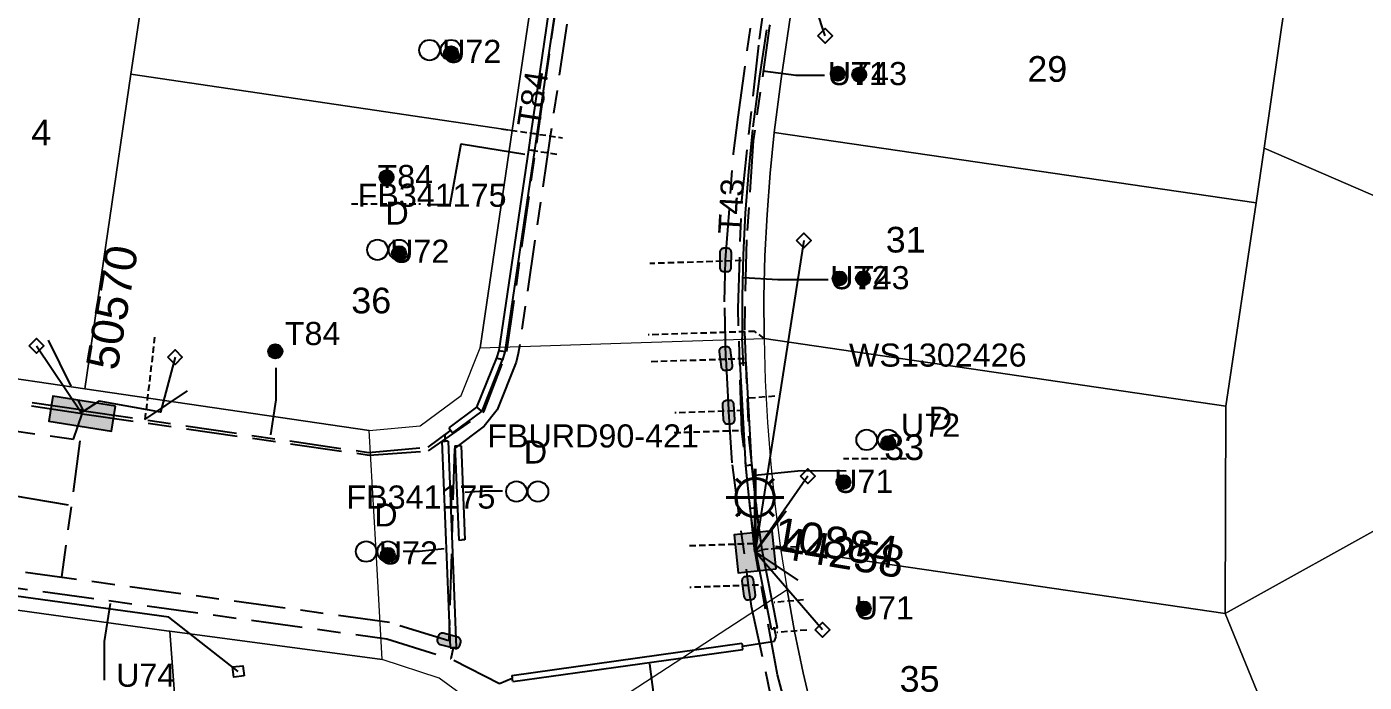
# Model space of a CAD drawing. Header units: metres. Extents: x 302094 to 304730, y 6265242 to 6268907.
# Drawn here: x 303640.8 to 303745, y 6267480.7 to 6267531.7 of the extents above; entities that cross this region are included whole.
import ezdxf
from ezdxf.enums import TextEntityAlignment as Align

# ---------------------------------------------------------------- set-up
doc = ezdxf.new("R2010")
doc.units = ezdxf.units.M
doc.linetypes.add('Cable Exist UG', pattern=[8.2, 4, -1.2, 1.8, -1.2])
doc.linetypes.add('DASHED', pattern=[0.75, 0.5, -0.25])
doc.layers.get('0').update_dxf_attribs({"color": 6})
for name, color, linetype in [('_User Miscellaneous12', 7, 'Continuous'), ('Duct_SP_EXT', 7, 'Continuous'), ('Equip_HV_EXT', 7, 'Continuous'), ('Equip_SP_SL_EXT', 7, 'Continuous'), ('Mains_HV_EXT', 1, 'Continuous'), ('Mains_LV_EXT', 5, 'Continuous'), ('Mains_LV_SL_EXT', 4, 'Continuous'), ('Mains_SL_EXT', 3, 'Continuous'), ('Services_SP_EXT', 7, 'Continuous'), ('SupportsUG_SP_LV_EXT', 7, 'Continuous'), ('SupportsUG_SP_LV_SL_EXT', 7, 'Continuous'), ('Trench_SP_EXT', 7, 'Continuous')]:
    doc.layers.add(name, color=color, linetype=linetype)
doc.layers.add('Cadastre Land Parcels_SP_EXT', color=7, linetype='Continuous', lineweight=5)
doc.layers.add('Cadastre Roads_SP_EXT', color=9, linetype='Continuous', lineweight=5)
doc.layers.add('UNKNOWN_FEATURES', color=1, linetype='DASHED', plot=False)
doc.styles.add('COLUMN_LABEL', font='arial.ttf')
doc.styles.add('iecARIAL', font='arial.ttf', dxfattribs={"height": 2})
doc.styles.add('POLE_LABEL', font='arial.ttf')
doc.styles.get("Standard").update_dxf_attribs({"font": 'arial.ttf'})

# ---------------------------------------------------------------- blocks, each defined once
blk = doc.blocks.new('COLUMN_EXT')
blk.add_hatch(color=256).paths.add_polyline_path([(-1.49, 1.48), (-1.49, -1.49), (1.48, -1.49), (1.48, 1.48)])
blk.add_lwpolyline([(-1.49, -1.49), (1.48, -1.49), (1.48, 1.48), (-1.49, 1.48)], close=True)
for tag, height, style, flags, p in [('ASSET_NUM', 2.5, 'COLUMN_LABEL', 8, (2, 2)), ('STRUCTURE_PLANT_NUMBER', 0.2, 'POLE_LABEL', 9, (1.81, 0.03)), ('STREET_CODE', 0.2, 'COLUMN_LABEL', 9, (1.81, -0.2))]:
    blk.add_attdef(tag, text='', height=height, dxfattribs=dict(style=style, flags=flags)).set_placement(p, align=Align.MIDDLE_LEFT)
at = {"flags": 9}
for tag, p in [('COLUMN_TYPE', (1.81, -0.4)), ('OWNED_BY', (1.81, -0.6)), ('STATE', (1.81, -0.8)), ('USAGE', (1.81, -1)), ('STREETNAME', (1.81, -1.6)), ('SUBURB', (1.81, -1.8)), ('LEGEND', (1.81, -1.2)), ('LOCATION', (1.81, -1.4)), ('NOTES', (1.81, -2))]:
    blk.add_attdef(tag, text='', height=0.2, dxfattribs=at).set_placement(p, align=Align.MIDDLE_LEFT)
at = {"flags": 1}
blk.add_attdef('Z', (1.81, -2.35), '', height=0.2, dxfattribs=at)
blk = doc.blocks.new('PILLAR_EXT')
blk.add_hatch(color=256).paths.add_polyline_path([(-2.475, 0.99), (-2.475, -0.99), (2.475, -0.99), (2.475, 0.99)])
blk.add_lwpolyline([(-2.475, -0.99), (2.475, -0.99), (2.475, 0.99), (-2.475, 0.99)], close=True)
at = {"style": 'iecARIAL', "flags": 8}
blk.add_attdef('ASSET_NUM', (1.5, 3.5), '', height=2.5, dxfattribs=at)
for tag, p, flags in [('OWNED_BY', (0, -0.2), 9), ('STATE', (0, -0.4), 9), ('SUPPORT_TYPE', (0, -0.6), 9), ('USAGE', (0, -0.8), 9), ('LEGEND', (0, -1), 9), ('LOCATION', (0, -1.2), 9), ('STREETNAME', (0, -1.8), 9), ('SUBURB', (0, -2), 1), ('NOTES', (0, -1.4), 9), ('PARENT', (0, -1.6), 9)]:
    blk.add_attdef(tag, p, '', height=0.2, dxfattribs=dict(flags=flags))
blk = doc.blocks.new('DUCT_EXT')
blk.add_circle((0, 0.8), 0.8)
at = {"flags": 1}
blk.add_attdef('Z', (0, 0), '', height=0.2, dxfattribs=at)
at = {"flags": 9}
for tag, p in [('DUCT_CODE', (0, 0)), ('XSECT_TYPE', (0, -0.2)), ('STATE', (0, -0.6)), ('FB_REFERENCE', (0, -0.4)), ('NOTES', (0, -0.8))]:
    blk.add_attdef(tag, text='', height=0.2, dxfattribs=at).set_placement(p, align=Align.MIDDLE_LEFT)
blk = doc.blocks.new('SL_LANTERN_EXT')
at = {"lineweight": 40}
for p, q in [((0, 1.97), (0, 6.47)), ((-1.46, 5.68), (-1.06, 5.28)), ((1.46, 5.68), (1.06, 5.28)), ((-2.25, 4.22), (2.25, 4.22)), ((-1.46, 2.76), (-1.06, 3.16)), ((1.46, 2.76), (1.06, 3.16)), ((0, 0), (0, 2.72))]:
    blk.add_line(p, q, dxfattribs=at)
blk.add_circle((0, 4.22), 1.5, dxfattribs=at)
at = {"style": 'iecARIAL', "flags": 8}
blk.add_attdef('ASSET_NUM', (1.5, 1.5), '', height=2.5, dxfattribs=at)
for tag, p, height, flags in [('CONSTRUCTED_VOLTAGE', (0.98, -0.65), 0.2, 9), ('CONTROL_TYPE', (0.98, -0.85), 0.2, 9), ('LANTERN_PURPOSE', (0.98, -1.05), 0.2, 9), ('LNUMBER', (2.18, -3.25), 2.5, 8), ('OPERATING_VOLTAGE', (0.98, -1.65), 0.2, 9), ('ORIENTATION', (0.98, -1.85), 0.2, 9), ('OWNED_BY', (0.98, -2.05), 0.2, 9), ('STATE', (0.98, -2.25), 0.2, 9), ('LANTERN_TYPE', (0.98, -1.25), 0.2, 9), ('NO_PHASES', (0.98, -1.45), 0.2, 9), ('USAGE', (0.98, -2.45), 0.2, 9), ('CEXIST', (0.98, -2.65), 0.2, 9), ('CNEW', (0.98, -2.85), 0.2, 9), ('CNUMBER', (0.98, -3.05), 0.2, 9), ('CREMOVE', (0.98, -3.25), 0.2, 9), ('CREPLACE', (0.98, -3.45), 0.2, 9), ('LKINGHEIGHT', (0.98, -3.65), 0.2, 9), ('LBRACKET', (0.98, -3.85), 0.2, 9), ('LBRACKETVOCAB', (0.98, -4.05), 0.2, 9), ('LCATEGORY', (0.98, -4.25), 0.2, 9), ('LCHARGE1', (0.98, -4.45), 0.2, 9), ('LCHARGE1PERCENT', (0.98, -4.65), 0.2, 9), ('LCHARGE2', (0.98, -4.85), 0.2, 9), ('LCHARGE2PERCENT', (0.98, -5.05), 0.2, 9), ('LCHARGE3', (0.98, -5.25), 0.2, 9), ('LCHARGE3PERCENT', (0.98, -5.45), 0.2, 9), ('LEXIST', (0.98, -5.65), 0.2, 9), ('LLAMP', (0.98, -5.85), 0.2, 9), ('LLAMPVOCAB', (0.98, -6.05), 0.2, 9), ('LMAST', (0.98, -6.25), 0.2, 9), ('LMASTVOCAB', (0.98, -6.45), 0.2, 9), ('LNEW', (0.98, -6.65), 0.2, 9), ('LANTNUMBER', (0.98, -6.85), 0.2, 9), ('LOUTREACH', (0.98, -7.25), 0.2, 9), ('LOUTREACHVOCAB', (0.98, -7.45), 0.2, 9), ('LRATECODE', (0.98, -7.65), 0.2, 9), ('LREMOVE', (0.98, -7.85), 0.2, 9), ('LREPLACE', (0.98, -8.05), 0.2, 9), ('LTYPE', (0.98, -8.25), 0.2, 9), ('LTYPEVOCAB', (0.98, -8.45), 0.2, 9), ('STREETNAME', (0.98, -9.25), 0.2, 9), ('SUBURB', (0.98, -9.45), 0.2, 1), ('LEGEND', (0.98, -8.65), 0.2, 9), ('LOCATION', (0.98, -8.85), 0.2, 9), ('NOTES', (0.98, -9.05), 0.2, 9)]:
    blk.add_attdef(tag, p, '', height=height, dxfattribs=dict(flags=flags))
blk = doc.blocks.new('CCP_EXT')
at = {"flags": 9}
for tag, p in [('STATE', (0, -1.8)), ('USAGE', (0, -1.2)), ('LEGEND', (0, -1.4)), ('LIFE_SUPPORT', (0, -1.6)), ('NOTES', (0, -2))]:
    blk.add_attdef(tag, text='', height=0.2, dxfattribs=at).set_placement(p, align=Align.MIDDLE_LEFT)
blk.add_wipeout([(0, 0.57), (0.57, 0), (0, -0.57), (-0.57, 0)])
blk.add_lwpolyline([(-0.57, 0), (0, 0.57), (0.57, 0), (0, -0.57), (-0.57, 0)])
at = {"flags": 1}
blk.add_attdef('Z', (0, 0), '', height=0.2, dxfattribs=at)
at = {"flags": 9}
for tag, p in [('CCP_TYPE', (0, 0)), ('CONSTRUCTED_VOLTAGE', (0, -0.2)), ('OPERATING_VOLTAGE', (0, -0.6)), ('ORIENTATION', (0, -0.8)), ('OWNED_BY', (0, -1)), ('NO_PHASES', (0, -0.4))]:
    blk.add_attdef(tag, text='', height=0.2, dxfattribs=at).set_placement(p, align=Align.MIDDLE_LEFT)
blk = doc.blocks.new('HV_STJ_EXT')
h = blk.add_hatch(color=256)
edge = h.paths.add_edge_path()
edge.add_ellipse((-0.59, 0.13), major_axis=(0.226, 0.226), ratio=1, start_angle=45, end_angle=135)
edge.add_line((-0.91, 0.13), (-0.91, -0.13))
edge.add_ellipse((-0.59, -0.13), major_axis=(0.226, 0.226), ratio=1, start_angle=135, end_angle=225)
edge.add_line((-0.59, -0.45), (0.59, -0.45))
edge.add_ellipse((0.59, -0.13), major_axis=(-0.226, 0.226), ratio=1, start_angle=135, end_angle=225)
edge.add_line((0.91, -0.13), (0.91, 0.13))
edge.add_ellipse((0.59, 0.13), major_axis=(-0.226, 0.226), ratio=1, start_angle=225, end_angle=315)
edge.add_line((0.59, 0.45), (-0.59, 0.45))
blk.add_lwpolyline([(-0.91, 0.13), (-0.91, -0.13, 0.414214), (-0.59, -0.45), (0.59, -0.45, 0.414214), (0.91, -0.13), (0.91, 0.13, 0.414214), (0.59, 0.45), (-0.59, 0.45, 0.414214)], format="xyb", close=True)
for tag, flags, p in [('ORIENTATION', 9, (1.5, 0)), ('Z', 1, (1.5, -0.8)), ('USAGE', 9, (1.5, -0.2)), ('LEGEND', 9, (1.5, -0.4)), ('NOTES', 9, (1.5, -0.6))]:
    blk.add_attdef(tag, text='', height=0.2, dxfattribs=dict(flags=flags)).set_placement(p, align=Align.MIDDLE_LEFT)
blk = doc.blocks.new('CABLE_LARGE_EXT')
h = blk.add_hatch(color=256)
edge = h.paths.add_edge_path()
edge.add_arc((0, 0.55), 0.55, 0, 360)
blk.add_circle((0, 0.55), 0.55)
at = {"flags": 1}
blk.add_attdef('Z', (0, 0), '', height=0.2, dxfattribs=at)
at = {"flags": 9}
for tag, p in [('COND_CODE', (0, 0)), ('STATE', (0, -0.4)), ('XSECT_SIZE', (0, -0.6)), ('FB_REFERENCE', (0, -0.2)), ('NOTES', (0, -0.8))]:
    blk.add_attdef(tag, text='', height=0.2, dxfattribs=at).set_placement(p, align=Align.MIDDLE_LEFT)

msp = doc.modelspace()

# ---------------------------------------------------------------- linework, layer by layer
at = {"layer": '_User Miscellaneous12'}
for p, q in [((303682.51, 6267540.28), (303680.04, 6267523.46)), ((303682.99, 6267540.21), (303680.52, 6267523.39)), ((303680.04, 6267523.46), (303679.85, 6267522.17)), ((303680.04, 6267523.46), (303680.28, 6267523.42)), ((303680.52, 6267523.39), (303680.28, 6267523.42)), ((303680.52, 6267523.39), (303680.33, 6267522.1)), ((303679.85, 6267522.17), (303677.55, 6267506.53)), ((303680.33, 6267522.1), (303678.02, 6267506.43)), ((303679.85, 6267522.17), (303680.09, 6267522.13)), ((303679.85, 6267522.17), (303680.09, 6267522.13)), ((303680.33, 6267522.1), (303680.09, 6267522.13)), ((303680.33, 6267522.1), (303680.09, 6267522.13)), ((303677.55, 6267506.53), (303677.37, 6267505.95)), ((303677.55, 6267506.53), (303677.79, 6267506.48)), ((303678.02, 6267506.43), (303677.79, 6267506.48)), ((303678.02, 6267506.43), (303677.83, 6267505.81)), ((303677.37, 6267505.96), (303675.82, 6267502.1)), ((303677.82, 6267505.8), (303676.22, 6267501.8)), ((303677.37, 6267505.95), (303677.37, 6267505.96)), ((303677.37, 6267505.96), (303677.6, 6267505.88)), ((303677.37, 6267505.95), (303677.6, 6267505.88)), ((303677.83, 6267505.81), (303677.6, 6267505.88)), ((303677.82, 6267505.8), (303677.6, 6267505.88)), ((303677.83, 6267505.81), (303677.82, 6267505.8)), ((303696.34, 6267505.54), (303696.58, 6267505.55)), ((303696.79, 6267497.56), (303696.34, 6267505.54)), ((303696.82, 6267505.57), (303696.58, 6267505.55)), ((303697.27, 6267497.6), (303696.82, 6267505.57)), ((303675.82, 6267502.1), (303673.66, 6267500.49)), ((303676.22, 6267501.8), (303673.94, 6267500.11)), ((303675.82, 6267502.1), (303676.02, 6267501.95)), ((303676.22, 6267501.8), (303676.02, 6267501.95)), ((303673.66, 6267500.49), (303673.8, 6267500.3)), ((303673.94, 6267500.11), (303673.8, 6267500.3)), ((303673.12, 6267499.45), (303673.36, 6267499.46)), ((303673.12, 6267499.45), (303673.76, 6267483.36)), ((303673.6, 6267499.47), (303673.36, 6267499.46)), ((303673.6, 6267499.47), (303674.24, 6267483.38)), ((303674.13, 6267499.09), (303674.37, 6267499.1)), ((303674.13, 6267499.09), (303674.43, 6267491.76)), ((303674.61, 6267499.11), (303674.37, 6267499.1)), ((303674.61, 6267499.11), (303674.91, 6267491.78)), ((303696.79, 6267497.56), (303697.03, 6267497.58)), ((303697.14, 6267494.24), (303696.79, 6267497.56)), ((303697.27, 6267497.6), (303697.03, 6267497.58)), ((303697.62, 6267494.3), (303697.27, 6267497.6)), ((303697.14, 6267494.24), (303697.38, 6267494.27)), ((303697.58, 6267490.89), (303697.14, 6267494.24)), ((303697.62, 6267494.3), (303697.38, 6267494.27)), ((303698.05, 6267490.97), (303697.62, 6267494.3)), ((303674.43, 6267491.76), (303674.67, 6267491.77)), ((303674.91, 6267491.78), (303674.67, 6267491.77)), ((303697.58, 6267490.89), (303697.82, 6267490.93)), ((303698.78, 6267484.81), (303697.58, 6267490.89)), ((303698.05, 6267490.97), (303697.82, 6267490.93)), ((303699.25, 6267484.91), (303698.05, 6267490.97)), ((303698.78, 6267484.81), (303699.01, 6267484.86)), ((303699.25, 6267484.91), (303699.01, 6267484.86)), ((303678.56, 6267481.21), (303696.48, 6267483.72)), ((303696.48, 6267483.72), (303696.52, 6267483.48)), ((303696.55, 6267483.24), (303696.52, 6267483.48)), ((303673.76, 6267483.36), (303674, 6267483.37)), ((303674.24, 6267483.38), (303674, 6267483.37)), ((303678.63, 6267480.73), (303696.55, 6267483.24)), ((303678.56, 6267481.21), (303678.59, 6267480.97)), ((303678.63, 6267480.73), (303678.59, 6267480.97))]:
    msp.add_line(p, q, dxfattribs=at)
at = {"layer": 'Cadastre Land Parcels_SP_EXT', "linetype": 'Continuous'}
for points in [[(303681.07, 6267540.49), (303651.38, 6267544.87), (303650.54, 6267539.19), (303650.1, 6267536.22), (303648.9, 6267528.05), (303678.6, 6267523.67), (303681.07, 6267540.49)], [(303648.9, 6267528.05), (303650.1, 6267536.22), (303633.08, 6267538.72), (303628.29, 6267506.04), (303645.31, 6267503.54), (303648.9, 6267528.05)], [(303738.83, 6267533.86), (303701.26, 6267539.36), (303699.54, 6267527.68), (303699, 6267523.52), (303736.53, 6267518.02), (303737.15, 6267522.3), (303738.83, 6267533.86)], [(303678.6, 6267523.67), (303648.9, 6267528.05), (303645.31, 6267503.54), (303667.45, 6267500.29), (303671.42, 6267500.65), (303674.62, 6267503.03), (303676.1, 6267506.73), (303678.6, 6267523.67)], [(303736.53, 6267518.02), (303699, 6267523.52), (303698.68, 6267520.34), (303698.44, 6267517.13), (303698.28, 6267513.91), (303698.2, 6267510.7), (303698.21, 6267507.45), (303734.18, 6267502.19), (303736.53, 6267518.02)], [(303761.81, 6267501.42), (303761.65, 6267502.32), (303761.55, 6267503.32), (303761.53, 6267504.32), (303761.6, 6267505.32), (303761.74, 6267506.31), (303761.96, 6267507.28), (303762.26, 6267508.24), (303762.63, 6267509.17), (303763.08, 6267510.06), (303763.56, 6267510.86), (303737.15, 6267522.3), (303736.53, 6267518.02), (303734.18, 6267502.19), (303734.12, 6267486.03), (303761.81, 6267501.42)], [(303734.18, 6267502.19), (303698.21, 6267507.45), (303698.3, 6267504.2), (303698.47, 6267500.92), (303698.73, 6267497.64), (303699.07, 6267494.38), (303699.5, 6267491.1), (303734.12, 6267486.03), (303734.18, 6267502.19)], [(303767.08, 6267493.66), (303766.65, 6267493.95), (303765.86, 6267494.58), (303765.13, 6267495.26), (303764.46, 6267496), (303763.85, 6267496.79), (303763.3, 6267497.63), (303762.82, 6267498.51), (303762.41, 6267499.42), (303762.08, 6267500.37), (303761.83, 6267501.33), (303761.81, 6267501.42), (303734.12, 6267486.03), (303738.88, 6267474.44), (303743.52, 6267463.1), (303750.41, 6267463.73), (303767.08, 6267493.66)], [(303704.77, 6267468.76), (303738.88, 6267474.44), (303734.12, 6267486.03), (303699.5, 6267491.1), (303700, 6267487.88), (303700.59, 6267484.64), (303701.26, 6267481.42), (303702.01, 6267478.23), (303702.85, 6267475.05), (303703.77, 6267471.89), (303704.77, 6267468.76)], [(303653.6, 6267462.42), (303651.92, 6267484.65), (303651.86, 6267484.66), (303633.68, 6267487.17), (303630.66, 6267460.88), (303653.6, 6267462.42)], [(303653.6, 6267462.42), (303684.06, 6267464.46), (303679.44, 6267474.44), (303676.66, 6267478.25), (303672.91, 6267481.01), (303668.47, 6267482.45), (303651.92, 6267484.65), (303653.6, 6267462.42)]]:
    msp.add_lwpolyline(points, close=True, dxfattribs=at)
msp.add_lwpolyline([(303746.55, 6267537.15), (303739.8, 6267540.27), (303738.83, 6267533.86), (303737.15, 6267522.3), (303763.56, 6267510.86)], dxfattribs=at)
at = {"layer": 'Duct_SP_EXT'}
for p, q in [((303682.51, 6267540.28), (303680.04, 6267523.46)), ((303682.99, 6267540.21), (303680.52, 6267523.39)), ((303680.04, 6267523.46), (303679.85, 6267522.17)), ((303680.04, 6267523.46), (303680.28, 6267523.42)), ((303680.52, 6267523.39), (303680.28, 6267523.42)), ((303680.52, 6267523.39), (303680.33, 6267522.1)), ((303679.85, 6267522.17), (303677.55, 6267506.53)), ((303680.33, 6267522.1), (303678.02, 6267506.43)), ((303679.85, 6267522.17), (303680.09, 6267522.13)), ((303679.85, 6267522.17), (303680.09, 6267522.13)), ((303680.33, 6267522.1), (303680.09, 6267522.13)), ((303680.33, 6267522.1), (303680.09, 6267522.13)), ((303677.55, 6267506.53), (303677.37, 6267505.95)), ((303677.55, 6267506.53), (303677.79, 6267506.48)), ((303678.02, 6267506.43), (303677.79, 6267506.48)), ((303678.02, 6267506.43), (303677.83, 6267505.81)), ((303677.37, 6267505.96), (303675.82, 6267502.1)), ((303677.82, 6267505.8), (303676.22, 6267501.8)), ((303677.37, 6267505.95), (303677.37, 6267505.96)), ((303677.37, 6267505.96), (303677.6, 6267505.88)), ((303677.37, 6267505.95), (303677.6, 6267505.88)), ((303677.83, 6267505.81), (303677.6, 6267505.88)), ((303677.82, 6267505.8), (303677.6, 6267505.88)), ((303677.83, 6267505.81), (303677.82, 6267505.8)), ((303696.34, 6267505.54), (303696.58, 6267505.55)), ((303696.79, 6267497.56), (303696.34, 6267505.54)), ((303696.82, 6267505.57), (303696.58, 6267505.55)), ((303697.27, 6267497.6), (303696.82, 6267505.57)), ((303675.82, 6267502.1), (303673.66, 6267500.49)), ((303676.22, 6267501.8), (303673.94, 6267500.11)), ((303675.82, 6267502.1), (303676.02, 6267501.95)), ((303676.22, 6267501.8), (303676.02, 6267501.95)), ((303673.66, 6267500.49), (303673.8, 6267500.3)), ((303673.94, 6267500.11), (303673.8, 6267500.3)), ((303673.12, 6267499.45), (303673.36, 6267499.46)), ((303673.12, 6267499.45), (303673.76, 6267483.36)), ((303673.6, 6267499.47), (303673.36, 6267499.46)), ((303673.6, 6267499.47), (303674.24, 6267483.38)), ((303674.13, 6267499.09), (303674.37, 6267499.1)), ((303674.13, 6267499.09), (303674.43, 6267491.76)), ((303674.61, 6267499.11), (303674.37, 6267499.1)), ((303674.61, 6267499.11), (303674.91, 6267491.78)), ((303696.79, 6267497.56), (303697.03, 6267497.58)), ((303697.14, 6267494.24), (303696.79, 6267497.56)), ((303697.27, 6267497.6), (303697.03, 6267497.58)), ((303697.62, 6267494.3), (303697.27, 6267497.6)), ((303697.14, 6267494.24), (303697.38, 6267494.27)), ((303697.58, 6267490.89), (303697.14, 6267494.24)), ((303697.62, 6267494.3), (303697.38, 6267494.27)), ((303698.05, 6267490.97), (303697.62, 6267494.3)), ((303674.43, 6267491.76), (303674.67, 6267491.77)), ((303674.91, 6267491.78), (303674.67, 6267491.77)), ((303697.58, 6267490.89), (303697.82, 6267490.93)), ((303698.78, 6267484.81), (303697.58, 6267490.89)), ((303698.05, 6267490.97), (303697.82, 6267490.93)), ((303699.25, 6267484.91), (303698.05, 6267490.97)), ((303698.78, 6267484.81), (303699.01, 6267484.86)), ((303699.25, 6267484.91), (303699.01, 6267484.86)), ((303678.56, 6267481.21), (303696.48, 6267483.72)), ((303696.48, 6267483.72), (303696.52, 6267483.48)), ((303696.55, 6267483.24), (303696.52, 6267483.48)), ((303673.76, 6267483.36), (303674, 6267483.37)), ((303674.24, 6267483.38), (303674, 6267483.37)), ((303678.63, 6267480.73), (303696.55, 6267483.24)), ((303678.56, 6267481.21), (303678.59, 6267480.97)), ((303678.63, 6267480.73), (303678.59, 6267480.97))]:
    msp.add_line(p, q, dxfattribs=at)
for points in [[(303702.93, 6267527.94), (303700.72, 6267527.94), (303698.11, 6267528.28)], [(303671.98, 6267517.91), (303673.77, 6267517.91), (303674.61, 6267522.62), (303679.58, 6267521.83)], [(303703.2, 6267512.04), (303699.29, 6267512.04), (303696.62, 6267512.18)], [(303660.18, 6267505.17), (303660.18, 6267502.67), (303659.77, 6267499.96)], [(303677.84, 6267495.56), (303676.42, 6267495.56), (303674.91, 6267495.46)], [(303670.1, 6267490.9), (303671.36, 6267490.9), (303673.29, 6267491.09)], [(303646.84, 6267480.85), (303646.84, 6267483.86), (303647.31, 6267486.81)], [(303689.74, 6267477.53), (303689.73, 6267478.89), (303689.3, 6267482.12)]]:
    msp.add_lwpolyline(points, dxfattribs=at)
at = {"layer": 'Duct_SP_EXT', "linetype": 'Continuous'}
msp.add_lwpolyline([(303634.6, 6267495.67), (303636.79, 6267495.71), (303644, 6267494.49)], dxfattribs=at)
at = {"layer": 'Mains_HV_EXT', "linetype": 'Cable Exist UG'}
for points in [[(303695.24, 6267505.84), (303695.14, 6267510.32), (303695.21, 6267513.58)], [(303695.23, 6267505.9), (303695.44, 6267501.76)], [(303673.67, 6267483.91), (303669.03, 6267485.34), (303565.18, 6267499.61), (303550.92, 6267501.53), (303539.44, 6267502.2), (303530.95, 6267502.41), (303518.46, 6267502.18), (303506.89, 6267501.59), (303393.13, 6267494.69), (303391.72, 6267488.56)], [(303695.44, 6267501.76), (303695.72, 6267497.62), (303697.01, 6267488.01)]]:
    msp.add_lwpolyline(points, dxfattribs=at)
at = {"layer": 'Mains_LV_SL_EXT', "linetype": 'Cable Exist UG'}
msp.add_lwpolyline([(303645.1, 6267501.6), (303628.06, 6267504.1)], dxfattribs=at)
at = {"layer": 'Trench_SP_EXT', "linetype": 'Cable Exist UG'}
for points in [[(303700, 6267542.48), (303699.58, 6267539.61), (303697.86, 6267527.91), (303697.31, 6267523.72), (303696.99, 6267520.48), (303696.74, 6267517.23), (303696.58, 6267513.98), (303696.5, 6267510.72), (303696.51, 6267507.45)], [(303696.62, 6267505.33), (303696.51, 6267507.5)], [(303649.99, 6267501.14), (303653.45, 6267503.48)], [(303645.06, 6267501.86), (303667.41, 6267498.58), (303672.05, 6267499), (303673.75, 6267500.26)], [(303673.36, 6267499.46), (303673.37, 6267499.96), (303673.8, 6267500.3)], [(303644.92, 6267499.49), (303643.5, 6267488.89)], [(303697.51, 6267490.85), (303700.22, 6267494.39)], [(303697.51, 6267490.85), (303701.1, 6267488.48)], [(303699.03, 6267483.89), (303699.15, 6267484.24), (303698.99, 6267484.96)], [(303696.52, 6267483.48), (303699.03, 6267483.89)], [(303674, 6267483.37), (303673.82, 6267482.5)], [(303678.59, 6267480.97), (303677.6, 6267480.56), (303673.92, 6267482.44)]]:
    msp.add_lwpolyline(points, dxfattribs=at)
at = {"layer": 'UNKNOWN_FEATURES'}
for points in [[(303677.75, 6267523.8), (303682.51, 6267523.1)], [(303680.09, 6267522.13), (303682.3, 6267521.79)], [(303666.08, 6267517.94), (303671.46, 6267517.94)], [(303696.46, 6267513.53), (303689.31, 6267513.3)], [(303650.01, 6267501.14), (303650.77, 6267507.56)], [(303698.21, 6267507.45), (303697.5, 6267508.01), (303689.19, 6267507.74)], [(303696.67, 6267505.88), (303689.19, 6267505.64)], [(303699.05, 6267502.97), (303696.9, 6267502.79)], [(303696.6, 6267501.84), (303691.27, 6267501.66)], [(303691.22, 6267500.13), (303696.53, 6267500.31)], [(303709.31, 6267498.09), (303704.4, 6267498.08)], [(303697.4, 6267491.47), (303692.3, 6267491.3)], [(303700.76, 6267491.24), (303698.01, 6267490.99)], [(303697.78, 6267488.25), (303692.42, 6267488.07)], [(303701.28, 6267487.09), (303699, 6267486.9)], [(303701.53, 6267484.75), (303699.2, 6267484.55)]]:
    msp.add_lwpolyline(points, dxfattribs=at)

# ---------------------------------------------------------------- block references
at = {"layer": 'Duct_SP_EXT'}
for name, p in [('DUCT_EXT', (303672.15, 6267529.13)), ('DUCT_EXT', (303673.83, 6267529.13)), ('CABLE_LARGE_EXT', (303673.83, 6267529.13)), ('CABLE_LARGE_EXT', (303703.95, 6267527.54)), ('CABLE_LARGE_EXT', (303705.62, 6267527.47)), ('CABLE_LARGE_EXT', (303668.81, 6267519.47)), ('DUCT_EXT', (303668.1, 6267513.57)), ('DUCT_EXT', (303669.78, 6267513.56)), ('CABLE_LARGE_EXT', (303669.78, 6267513.56)), ('CABLE_LARGE_EXT', (303704.09, 6267511.59)), ('CABLE_LARGE_EXT', (303705.92, 6267511.59)), ('CABLE_LARGE_EXT', (303660.14, 6267505.91)), ('DUCT_EXT', (303706.2, 6267498.76)), ('DUCT_EXT', (303707.88, 6267498.76)), ('CABLE_LARGE_EXT', (303707.88, 6267498.76)), ('DUCT_EXT', (303678.92, 6267494.74)), ('DUCT_EXT', (303680.6, 6267494.74)), ('CABLE_LARGE_EXT', (303704.39, 6267495.72)), ('DUCT_EXT', (303667.22, 6267490.06)), ('DUCT_EXT', (303668.9, 6267490.06)), ('CABLE_LARGE_EXT', (303668.9, 6267490.06)), ('CABLE_LARGE_EXT', (303705.98, 6267485.88))]:
    msp.add_blockref(name, p, dxfattribs=at)
at = {"layer": 'Equip_HV_EXT'}
for p, rotation in [((303695.21, 6267513.58), 89.69860707515755), ((303695.23, 6267505.9), 97.3201616241836), ((303695.45, 6267501.72), 93.34667403845411), ((303697.01, 6267488.02), 277.6650753059465), ((303673.67, 6267483.91), 165.2113225555762)]:
    msp.add_blockref('HV_STJ_EXT', p, dxfattribs=dict(at, rotation=rotation))
at = {"layer": 'Equip_SP_SL_EXT'}
ref = msp.add_blockref('SL_LANTERN_EXT', (303697.51, 6267490.85), dxfattribs=at)
ref.add_attrib('ASSET_NUM', '10884', dxfattribs={"layer": '0', "height": 2.5, "rotation": 350.5576, "style": 'iecARIAL'}).set_placement((303699.01, 6267492.35), align=Align.MIDDLE_LEFT)
at = {"layer": 'SupportsUG_SP_LV_EXT'}
ref = msp.add_blockref('PILLAR_EXT', (303645.1, 6267501.6), dxfattribs=dict(at, rotation=170.9492378054007))
ref.add_attrib('ASSET_NUM', '50570', dxfattribs={"layer": '0', "height": 2.5, "rotation": 80.2864, "style": 'iecARIAL'}).set_placement((303646.6, 6267505.1), align=Align.MIDDLE_LEFT)
at = {"layer": 'SupportsUG_SP_LV_SL_EXT'}
ref = msp.add_blockref('COLUMN_EXT', (303697.51, 6267490.85), dxfattribs=dict(at, rotation=96.09582145410664))
ref.add_attrib('ASSET_NUM', '44258', dxfattribs={"layer": '0', "height": 2.5, "rotation": 350.5576, "style": 'COLUMN_LABEL'}).set_placement((303699.51, 6267491.6), align=Align.MIDDLE_LEFT)

# ---------------------------------------------------------------- texts
at = {"layer": 'Cadastre Land Parcels_SP_EXT'}
for s, p in [('29', (303718.72, 6267527.46)), ('4', (303641.14, 6267522.51)), ('31', (303707.69, 6267514.16)), ('36', (303666.06, 6267509.42)), ('33', (303707.57, 6267497.99)), ('35', (303708.77, 6267479.94))]:
    msp.add_text(s, height=2, dxfattribs=at).set_placement(p)
at = {"layer": 'Duct_SP_EXT'}
for s, p in [('U72', (303673.13, 6267528.93)), ('U71', (303703.17, 6267527.2)), ('T43', (303705.01, 6267527.2)), ('T84', (303668.1, 6267519.18)), ('FB341175', (303666.55, 6267517.72)), ('D', (303668.72, 6267516.33)), ('U72', (303669.08, 6267513.36)), ('U72', (303703.37, 6267511.3)), ('T43', (303705.21, 6267511.3)), ('T84', (303660.88, 6267506.95)), ('WS1302426', (303704.82, 6267505.27)), ('U72', (303708.87, 6267499.81)), ('D', (303711.04, 6267500.35)), ('FBURD90-421', (303676.65, 6267498.97)), ('D', (303679.5, 6267497.72)), ('U71', (303703.67, 6267495.43)), ('FB341175', (303665.68, 6267494.21)), ('D', (303667.85, 6267492.82)), ('U72', (303668.2, 6267489.86)), ('U71', (303705.27, 6267485.58)), ('U74', (303647.74, 6267480.33))]:
    msp.add_text(s, height=1.8, dxfattribs=at).set_placement(p)
at = {"layer": 'Mains_LV_EXT'}
for s, rotation, p in [('T84', 81.0774, (303680.74, 6267523.84)), ('T43', 86.8166, (303696.42, 6267515.55))]:
    msp.add_text(s, height=1.8, rotation=rotation, dxfattribs=at).set_placement(p)

# ---------------------------------------------------------------- next in the draw order: block references
at = {"layer": 'Services_SP_EXT'}
for p in [(303702.97, 6267531.04), (303701.31, 6267515.09), (303641.55, 6267506.89), (303652.33, 6267506), (303701.61, 6267496.73), (303702.77, 6267484.76)]:
    msp.add_blockref('CCP_EXT', p, dxfattribs=at)
at = {"layer": 'Services_SP_EXT', "rotation": 142.1065762273166}
msp.add_blockref('CCP_EXT', (303657.26, 6267481.52), dxfattribs=at)

# ---------------------------------------------------------------- next in the draw order: linework, layer by layer
at = {"layer": 'Cadastre Roads_SP_EXT', "linetype": 'Continuous'}
msp.add_lwpolyline([(303690.95, 6267607.78), (303688.48, 6267590.95), (303686.01, 6267574.14), (303683.54, 6267557.31), (303681.07, 6267540.49), (303678.6, 6267523.67), (303676.1, 6267506.73), (303687.05, 6267507.09), (303698.21, 6267507.45), (303698.2, 6267510.7), (303698.28, 6267513.91), (303698.44, 6267517.13), (303698.68, 6267520.34), (303699, 6267523.52), (303699.54, 6267527.68), (303701.26, 6267539.36), (303703.58, 6267555.19), (303705.9, 6267571.02), (303708.2, 6267586.71), (303708.47, 6267588.54), (303708.64, 6267589.69), (303711.9, 6267611.91)], dxfattribs=at)
for points in [[(303594.25, 6267511.05), (303570.77, 6267514.5), (303569.49, 6267505.39), (303568.2, 6267496.2), (303593.36, 6267492.73), (303596.83, 6267492.25), (303618.79, 6267489.22), (303633.68, 6267487.17), (303651.86, 6267484.66), (303651.92, 6267484.65), (303668.47, 6267482.45), (303667.96, 6267491.37), (303667.45, 6267500.29), (303645.31, 6267503.54), (303628.29, 6267506.04), (303611.27, 6267508.55), (303594.25, 6267511.05)], [(303704.77, 6267468.76), (303703.77, 6267471.89), (303702.85, 6267475.05), (303702.01, 6267478.23), (303701.26, 6267481.42), (303700.59, 6267484.64), (303700, 6267487.88), (303688.39, 6267480.29), (303679.44, 6267474.44), (303684.06, 6267464.46), (303692.45, 6267446.35), (303710.83, 6267408.54), (303722.45, 6267412.46), (303730.92, 6267415.32), (303728.36, 6267418.4), (303722.44, 6267430.4), (303713.59, 6267448.33), (303711.27, 6267453.01), (303709.81, 6267456.09), (303708.42, 6267459.21), (303707.12, 6267462.36), (303705.9, 6267465.55), (303704.77, 6267468.76)]]:
    msp.add_lwpolyline(points, close=True, dxfattribs=at)
at = {"layer": 'Duct_SP_EXT'}
msp.add_lwpolyline([(303704.61, 6267497.13), (303701.11, 6267497.15), (303697.48, 6267496.78)], dxfattribs=at)
at = {"layer": 'Mains_HV_EXT', "linetype": 'Cable Exist UG'}
for points in [[(303712.28, 6267591.72), (303705.62, 6267596.24), (303705.62, 6267596.24), (303692.54, 6267598.14), (303692.54, 6267598.14), (303691.45, 6267590.52), (303688.98, 6267573.7), (303686.51, 6267556.88), (303684.03, 6267540.05), (303681.56, 6267523.23), (303679.07, 6267506.29), (303678.89, 6267505.61), (303678.89, 6267505.61), (303677.41, 6267501.91), (303676.41, 6267500.62), (303676.41, 6267500.62), (303674.09, 6267498.89), (303673.67, 6267483.91)], [(303695.21, 6267513.58), (303695.83, 6267521.87), (303696.18, 6267524.71), (303704.7, 6267585.7), (303702.97, 6267587), (303703.58, 6267591.66), (303712.34, 6267591.78)], [(303697.01, 6267488.01), (303697.2, 6267486.6), (303699.61, 6267475.56), (303704.6, 6267460.6), (303733.08, 6267401.22), (303754.22, 6267411.51), (303765.87, 6267417.27), (303776.2, 6267422.37), (303785.69, 6267426.21), (303791.5, 6267413.3)]]:
    msp.add_lwpolyline(points, dxfattribs=at)
at = {"layer": 'Mains_LV_EXT', "linetype": 'Cable Exist UG'}
for points in [[(303697.5, 6267490.85), (303696.49, 6267500.25), (303696.18, 6267509.81), (303696.47, 6267518.18), (303697.85, 6267530.77), (303700.44, 6267549.27)], [(303645.1, 6267501.6), (303667.45, 6267498.38), (303672.07, 6267498.7), (303676.38, 6267501.74), (303678.18, 6267506.45), (303683.07, 6267540.68)], [(303610.99, 6267506.53), (303623.09, 6267504.9), (303626.37, 6267502.22), (303644.42, 6267499.61), (303645.1, 6267501.6)], [(303711.79, 6267447.45), (303705.4, 6267461.3), (303701.8, 6267471.79), (303699.25, 6267481.26), (303697.51, 6267490.85)]]:
    msp.add_lwpolyline(points, dxfattribs=at)
at = {"layer": 'Mains_SL_EXT', "linetype": 'Cable Exist UG'}
msp.add_lwpolyline([(303701.47, 6267555.47), (303701.78, 6267553.28), (303698.64, 6267531.81), (303697.37, 6267522.86), (303696.84, 6267515.14), (303696.68, 6267507.99), (303697.01, 6267499.85), (303697.74, 6267492.98), (303697.5, 6267490.85)], dxfattribs=at)
at = {"layer": 'Services_SP_EXT'}
for points in [[(303702.97, 6267531.04), (303700.2, 6267539.51), (303702.03, 6267552.25), (303701.47, 6267555.47)], [(303701.31, 6267515.09), (303697.51, 6267490.85)], [(303641.55, 6267506.89), (303645.1, 6267501.6)], [(303652.33, 6267506), (303651.19, 6267501.72), (303646.43, 6267502.59), (303645.1, 6267501.72)], [(303701.61, 6267496.73), (303697.51, 6267490.85)], [(303702.77, 6267484.76), (303697.51, 6267490.85)], [(303657.26, 6267481.52), (303651.84, 6267485.74), (303636.36, 6267487.88), (303633.96, 6267489.16)]]:
    msp.add_lwpolyline(points, dxfattribs=at)
at = {"layer": 'Trench_SP_EXT', "linetype": 'Cable Exist UG'}
for points in [[(303645.15, 6267501.87), (303628.08, 6267504.36), (303611, 6267506.83)], [(303642.45, 6267507.34), (303645.15, 6267501.87)], [(303633.91, 6267488.86), (303668.83, 6267484.07), (303673.82, 6267482.5)]]:
    msp.add_lwpolyline(points, dxfattribs=at)

doc.saveas('drawing.dxf')
